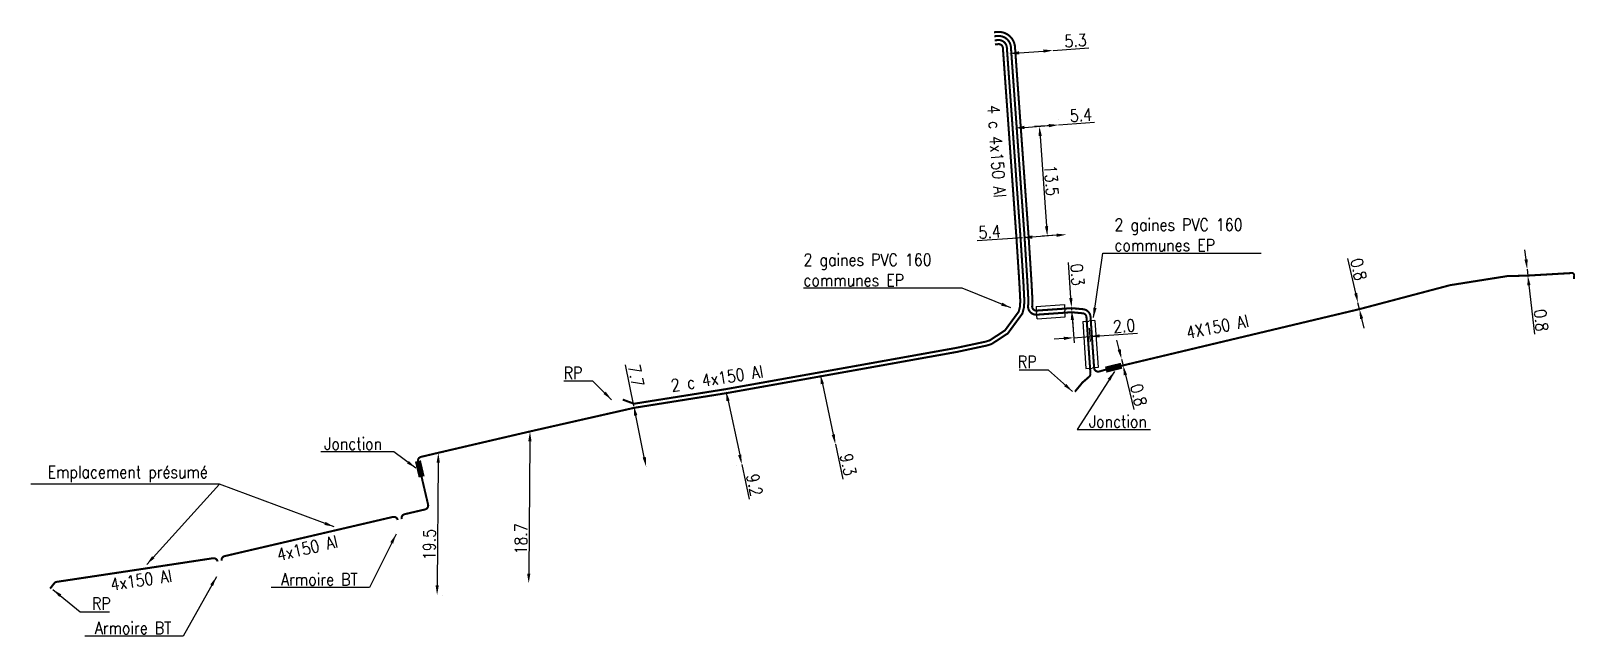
# Model space of a CAD drawing. Header units: millimetres. Extents: x 173000 to 173998, y 130000 to 131000.
# Drawn here: x 173348.3 to 173538, y 130225.3 to 130299.6 of the extents above; entities that cross this region are included whole.
import ezdxf
from ezdxf.enums import TextEntityAlignment as Align

# ---------------------------------------------------------------- set-up
doc = ezdxf.new("R2010")
doc.units = ezdxf.units.MM
doc.header["$PDMODE"] = 34
doc.linetypes.add('B_ST_Al', pattern=[2000, 1000, 1000])
doc.layers.get('0').update_dxf_attribs({"linetype": 'CONTINUOUS'})
doc.layers.get('Defpoints').update_dxf_attribs({"linetype": 'CONTINUOUS'})
for name, color, linetype in [('B_100', 3, 'CONTINUOUS'), ('B_300', 7, 'CONTINUOUS'), ('B_400', 7, 'CONTINUOUS')]:
    doc.layers.add(name, color=color, linetype=linetype)
doc.styles.add('M_ROMANS', font='ROMANS.shx', dxfattribs={"width": 0.75})
doc.styles.get("Standard").update_dxf_attribs({"font": 'romans.shx', "width": 0.85})
doc.dimstyles.get("Standard").update_dxf_attribs({"dimtxt": 1.5, "dimasz": 1.2, "dimexe": 0.625, "dimexo": 0.625, "dimgap": 0.25, "dimtad": 1, "dimdec": 1, "dimzin": 0, "dimdsep": 46, "dimtxsty": 'Standard', "dimcen": -0.5, "dimadec": 0, "dimazin": 0, "dimtfac": 1, "dimtdec": 1, "dimtmove": 0, "dimatfit": 3, "dimfxl": 1, "dimtolj": 1, "dimtzin": 0, "dimarcsym": 0})

# ---------------------------------------------------------------- blocks, each defined once
blk = doc.blocks.new('*D43')
at = {"layer": 'B_100', "color": 0, "linetype": 'Continuous', "lineweight": -2}
for p, q in [((173511.03, 130267.43), (173510.05, 130271.69)), ((173511.48, 130265.48), (173511.3, 130266.26)), ((173511.91, 130266.4), (173511.91, 130266.4)), ((173512.08, 130265.62), (173512.08, 130265.62)), ((173511.74, 130264.31), (173512.01, 130263.14))]:
    blk.add_line(p, q, dxfattribs=at)
at = {"layer": 'B_100', "color": 0, "linetype": 'Continuous'}
for points in [[(173511.22, 130267.47), (173510.83, 130267.38), (173511.3, 130266.26)], [(173511.94, 130264.35), (173511.55, 130264.26), (173511.48, 130265.48)]]:
    blk.add_solid(points, dxfattribs=at)
at = {"layer": 'Defpoints', "color": 0, "linetype": 'Continuous'}
for p in [(173511.3, 130266.26), (173511.3, 130266.26), (173511.48, 130265.48)]:
    blk.add_point(p, dxfattribs=at)
at = {"layer": 'B_100', "color": 0, "linetype": 'Continuous', "insert": (173511.38, 130270.36), "char_height": 1.5, "attachment_point": 5, "rotation": 282.9559}
blk.add_mtext('\\A1;0.8', dxfattribs=at)
blk = doc.blocks.new('*D44')
at = {"layer": 'B_100', "color": 0, "linetype": 'Continuous', "lineweight": -2}
for p, q in [((173481.97, 130260.52), (173481.69, 130261.68)), ((173482.25, 130259.35), (173482.44, 130258.57)), ((173482.72, 130257.41), (173483.75, 130253.16))]:
    blk.add_line(p, q, dxfattribs=at)
at = {"layer": 'B_100', "color": 0, "linetype": 'Continuous'}
for points in [[(173482.16, 130260.56), (173481.77, 130260.47), (173482.25, 130259.35)], [(173482.92, 130257.45), (173482.53, 130257.36), (173482.44, 130258.57)]]:
    blk.add_solid(points, dxfattribs=at)
at = {"layer": 'Defpoints', "color": 0, "linetype": 'Continuous'}
for p in [(173482.25, 130259.35), (173482.25, 130259.35), (173482.44, 130258.57)]:
    blk.add_point(p, dxfattribs=at)
at = {"layer": 'B_100', "color": 0, "linetype": 'Continuous', "insert": (173484.35, 130254.93), "char_height": 1.5, "attachment_point": 5, "rotation": 283.5997}
blk.add_mtext('\\A1;0.8', dxfattribs=at)
blk = doc.blocks.new('*D45')
at = {"layer": 'B_100', "color": 0, "linetype": 'Continuous', "lineweight": -2}
for p, q in [((173531.95, 130271.59), (173531.81, 130272.78)), ((173532.08, 130270.39), (173532.17, 130269.6)), ((173532.3, 130268.41), (173532.98, 130262.41))]:
    blk.add_line(p, q, dxfattribs=at)
at = {"layer": 'B_100', "color": 0, "linetype": 'Continuous'}
for points in [[(173532.15, 130271.61), (173531.75, 130271.56), (173532.08, 130270.39)], [(173532.5, 130268.43), (173532.11, 130268.38), (173532.17, 130269.6)]]:
    blk.add_solid(points, dxfattribs=at)
at = {"layer": 'Defpoints', "color": 0, "linetype": 'Continuous'}
for p in [(173532.08, 130270.39), (173532.08, 130270.39), (173532.17, 130269.6)]:
    blk.add_point(p, dxfattribs=at)
at = {"layer": 'B_100', "color": 0, "linetype": 'Continuous', "insert": (173533.8, 130264.1), "char_height": 1.5, "attachment_point": 5, "rotation": 276.4317}
blk.add_mtext('\\A1;0.8', dxfattribs=at)
blk = doc.blocks.new('*D57')
at = {"layer": 'B_100', "color": 0, "linetype": 'Continuous', "lineweight": -2}
for p, q in [((173398.93, 130247.83), (173398.93, 130247.83)), ((173398.3, 130246.64), (173398.17, 130231.57)), ((173398.79, 130230.36), (173398.79, 130230.36))]:
    blk.add_line(p, q, dxfattribs=at)
at = {"layer": 'B_100', "color": 0, "linetype": 'Continuous'}
for points in [[(173398.1, 130246.64), (173398.5, 130246.63), (173398.31, 130247.84)], [(173397.97, 130231.57), (173398.37, 130231.57), (173398.16, 130230.37)]]:
    blk.add_solid(points, dxfattribs=at)
at = {"layer": 'Defpoints', "color": 0, "linetype": 'Continuous'}
for p in [(173398.31, 130247.84), (173398.16, 130230.37), (173398.16, 130230.37)]:
    blk.add_point(p, dxfattribs=at)
at = {"layer": 'B_100', "color": 0, "linetype": 'Continuous', "insert": (173397.21, 130236.58), "char_height": 1.5, "attachment_point": 5, "rotation": 89.5164}
blk.add_mtext('\\A1;19.5', dxfattribs=at)
blk = doc.blocks.new('*D58')
at = {"layer": 'B_100', "color": 0, "linetype": 'Continuous', "lineweight": -2}
blk.add_line((173409.56, 130249.26), (173409.42, 130233.01), dxfattribs=at)
at = {"layer": 'B_100', "color": 0, "linetype": 'Continuous'}
for points in [[(173409.36, 130249.26), (173409.76, 130249.26), (173409.57, 130250.46)], [(173409.22, 130233.01), (173409.62, 130233.01), (173409.41, 130231.81)]]:
    blk.add_solid(points, dxfattribs=at)
at = {"layer": 'Defpoints', "color": 0, "linetype": 'Continuous'}
for p in [(173409.57, 130250.46), (173409.41, 130231.81), (173409.41, 130231.81)]:
    blk.add_point(p, dxfattribs=at)
at = {"layer": 'B_100', "color": 0, "linetype": 'Continuous', "insert": (173408.45, 130237.27), "char_height": 1.5, "attachment_point": 5, "rotation": 89.5164}
blk.add_mtext('\\A1;18.7', dxfattribs=at)
blk = doc.blocks.new('*D59')
at = {"layer": 'B_100', "color": 0, "linetype": 'Continuous', "lineweight": -2}
for p, q in [((173422.32, 130253.61), (173421.3, 130258.65)), ((173423.61, 130247.29), (173422.56, 130252.43))]:
    blk.add_line(p, q, dxfattribs=at)
at = {"layer": 'B_100', "color": 0, "linetype": 'Continuous'}
for points in [[(173422.76, 130252.47), (173422.37, 130252.39), (173422.32, 130253.61)], [(173423.8, 130247.33), (173423.41, 130247.25), (173423.85, 130246.11)]]:
    blk.add_solid(points, dxfattribs=at)
at = {"layer": 'Defpoints', "color": 0, "linetype": 'Continuous'}
for p in [(173422.32, 130253.61), (173423.85, 130246.11), (173423.85, 130246.11)]:
    blk.add_point(p, dxfattribs=at)
at = {"layer": 'B_100', "color": 0, "linetype": 'Continuous', "insert": (173422.59, 130257.3), "char_height": 1.5, "attachment_point": 5, "rotation": 281.4846}
blk.add_mtext('\\A1;7.7', dxfattribs=at)
blk = doc.blocks.new('*D60')
at = {"layer": 'B_100', "color": 0, "linetype": 'Continuous', "lineweight": -2}
for p, q in [((173433.04, 130255.27), (173433.04, 130255.27)), ((173433.9, 130254.23), (173435.34, 130247.58)), ((173434.98, 130246.28), (173434.98, 130246.28)), ((173435.59, 130246.41), (173436.51, 130242.14))]:
    blk.add_line(p, q, dxfattribs=at)
at = {"layer": 'B_100', "color": 0, "linetype": 'Continuous'}
for points in [[(173434.1, 130254.27), (173433.71, 130254.19), (173433.65, 130255.4)], [(173435.53, 130247.63), (173435.14, 130247.54), (173435.59, 130246.41)]]:
    blk.add_solid(points, dxfattribs=at)
at = {"layer": 'Defpoints', "color": 0, "linetype": 'Continuous'}
for p in [(173433.65, 130255.4), (173435.59, 130246.41), (173435.59, 130246.41)]:
    blk.add_point(p, dxfattribs=at)
at = {"layer": 'B_100', "color": 0, "linetype": 'Continuous', "insert": (173437.16, 130243.9), "char_height": 1.5, "attachment_point": 5, "rotation": 282.1789}
blk.add_mtext('\\A1;9.2', dxfattribs=at)
blk = doc.blocks.new('*D61')
at = {"layer": 'B_100', "color": 0, "linetype": 'Continuous', "lineweight": -2}
for p, q in [((173445.5, 130256.3), (173446.84, 130250.07)), ((173447.09, 130248.89), (173448.02, 130244.62))]:
    blk.add_line(p, q, dxfattribs=at)
at = {"layer": 'B_100', "color": 0, "linetype": 'Continuous'}
for points in [[(173445.69, 130256.34), (173445.3, 130256.26), (173445.24, 130257.47)], [(173447.04, 130250.11), (173446.65, 130250.02), (173447.09, 130248.89)]]:
    blk.add_solid(points, dxfattribs=at)
at = {"layer": 'Defpoints', "color": 0, "linetype": 'Continuous'}
for p in [(173445.24, 130257.47), (173447.09, 130248.89), (173447.09, 130248.89)]:
    blk.add_point(p, dxfattribs=at)
at = {"layer": 'B_100', "color": 0, "linetype": 'Continuous', "insert": (173448.66, 130246.38), "char_height": 1.5, "attachment_point": 5, "rotation": 282.1789}
blk.add_mtext('\\A1;9.3', dxfattribs=at)
blk = doc.blocks.new('*D62')
at = {"layer": 'B_100', "color": 0, "linetype": 'Continuous', "lineweight": -2}
for p, q in [((173468.42, 130297.49), (173468.42, 130297.49)), ((173469.66, 130296.95), (173472.66, 130297.17)), ((173473.85, 130297.25), (173478.24, 130297.57))]:
    blk.add_line(p, q, dxfattribs=at)
at = {"layer": 'B_100', "color": 0, "linetype": 'Continuous'}
for points in [[(173469.65, 130297.15), (173469.68, 130296.75), (173468.47, 130296.87)], [(173472.64, 130297.37), (173472.67, 130296.97), (173473.85, 130297.25)]]:
    blk.add_solid(points, dxfattribs=at)
at = {"layer": 'Defpoints', "color": 0, "linetype": 'Continuous'}
for p in [(173468.47, 130296.87), (173473.85, 130297.25), (173473.85, 130297.25)]:
    blk.add_point(p, dxfattribs=at)
at = {"layer": 'B_100', "color": 0, "linetype": 'Continuous', "insert": (173476.59, 130298.45), "char_height": 1.5, "attachment_point": 5, "rotation": 4.105}
blk.add_mtext('\\A1;5.3', dxfattribs=at)
blk = doc.blocks.new('*D63')
at = {"layer": 'B_100', "color": 0, "linetype": 'Continuous', "lineweight": -2}
for p, q in [((173469.08, 130288.34), (173469.08, 130288.34)), ((173470.32, 130287.8), (173473.31, 130288.01)), ((173474.46, 130288.72), (173474.46, 130288.72)), ((173474.51, 130288.1), (173478.93, 130288.42))]:
    blk.add_line(p, q, dxfattribs=at)
at = {"layer": 'B_100', "color": 0, "linetype": 'Continuous'}
for points in [[(173470.31, 130288), (173470.33, 130287.6), (173469.12, 130287.71)], [(173473.3, 130288.21), (173473.33, 130287.81), (173474.51, 130288.1)]]:
    blk.add_solid(points, dxfattribs=at)
at = {"layer": 'Defpoints', "color": 0, "linetype": 'Continuous'}
for p in [(173469.12, 130287.71), (173474.51, 130288.1), (173474.51, 130288.1)]:
    blk.add_point(p, dxfattribs=at)
at = {"layer": 'B_100', "color": 0, "linetype": 'Continuous', "insert": (173477.25, 130289.3), "char_height": 1.5, "attachment_point": 5, "rotation": 4.105}
blk.add_mtext('\\A1;5.4', dxfattribs=at)
blk = doc.blocks.new('*D64')
at = {"layer": 'B_100', "color": 0, "linetype": 'Continuous', "lineweight": -2}
for p, q in [((173473.89, 130288.05), (173471.54, 130287.89)), ((173472.25, 130286.73), (173473.04, 130275.66)), ((173474.85, 130274.59), (173472.51, 130274.42))]:
    blk.add_line(p, q, dxfattribs=at)
at = {"layer": 'B_100', "color": 0, "linetype": 'Continuous'}
for points in [[(173472.45, 130286.75), (173472.05, 130286.72), (173472.16, 130287.93)], [(173473.24, 130275.68), (173472.84, 130275.65), (173473.13, 130274.46)]]:
    blk.add_solid(points, dxfattribs=at)
at = {"layer": 'Defpoints', "color": 0, "linetype": 'Continuous'}
for p in [(173474.51, 130288.1), (173473.13, 130274.46), (173475.48, 130274.63)]:
    blk.add_point(p, dxfattribs=at)
at = {"layer": 'B_100', "color": 0, "linetype": 'Continuous', "insert": (173473.64, 130281.27), "char_height": 1.5, "attachment_point": 5, "rotation": 274.105}
blk.add_mtext('\\A1;13.5', dxfattribs=at)
blk = doc.blocks.new('*D65')
at = {"layer": 'B_100', "color": 0, "linetype": 'Continuous', "lineweight": -2}
for p, q in [((173470.09, 130274.25), (173464.5, 130273.85)), ((173474.28, 130274.55), (173471.29, 130274.33))]:
    blk.add_line(p, q, dxfattribs=at)
at = {"layer": 'B_100', "color": 0, "linetype": 'Continuous'}
for points in [[(173471.27, 130274.53), (173471.3, 130274.13), (173470.09, 130274.25)], [(173474.26, 130274.75), (173474.29, 130274.35), (173475.48, 130274.63)]]:
    blk.add_solid(points, dxfattribs=at)
at = {"layer": 'Defpoints', "color": 0, "linetype": 'Continuous'}
for p in [(173470.09, 130274.25), (173475.48, 130274.63), (173475.48, 130274.63)]:
    blk.add_point(p, dxfattribs=at)
at = {"layer": 'B_100', "color": 0, "linetype": 'Continuous', "insert": (173466.04, 130274.96), "char_height": 1.5, "attachment_point": 5, "rotation": 4.105}
blk.add_mtext('\\A1;5.4', dxfattribs=at)
blk = doc.blocks.new('*D66')
at = {"layer": 'B_100', "color": 0, "linetype": 'Continuous', "lineweight": -2}
for p, q in [((173476.15, 130265.03), (173476.41, 130261.35)), ((173478.29, 130263.13), (173478.4, 130261.49)), ((173475.17, 130261.89), (173473.97, 130261.8)), ((173476.36, 130261.97), (173478.36, 130262.11)), ((173479.56, 130262.19), (173484.22, 130262.52))]:
    blk.add_line(p, q, dxfattribs=at)
at = {"layer": 'B_100', "color": 0, "linetype": 'Continuous'}
for points in [[(173475.15, 130262.09), (173475.18, 130261.69), (173476.36, 130261.97)], [(173479.54, 130262.39), (173479.57, 130262), (173478.36, 130262.11)]]:
    blk.add_solid(points, dxfattribs=at)
at = {"layer": 'Defpoints', "color": 0, "linetype": 'Continuous'}
for p in [(173476.11, 130265.65), (173478.24, 130263.76), (173476.36, 130261.97)]:
    blk.add_point(p, dxfattribs=at)
at = {"layer": 'B_100', "color": 0, "linetype": 'Continuous', "insert": (173482.57, 130263.41), "char_height": 1.5, "attachment_point": 5, "rotation": 4.0073}
blk.add_mtext('\\A1;2.0', dxfattribs=at)
blk = doc.blocks.new('B_300_03')
at = {"color": 0, "linetype": 'Continuous'}
blk.add_solid([(-1, 0.375), (-1, -0.375), (1, 0.375), (1, -0.375)], dxfattribs=at)
at = {"color": 0, "linetype": 'Continuous', "style": 'M_ROMANS', "width": 0.75, "flags": 3}
for tag, p in [('DEF_LEG', (0, -4.25)), ('DEF_COUP', (0, -6.75)), ('DEF_TYPE', (0, -9.25))]:
    blk.add_attdef(tag, text='', height=1.2, dxfattribs=at).set_placement(p, align=Align.MIDDLE)
blk = doc.blocks.new('*D67')
at = {"layer": 'B_100', "color": 0, "linetype": 'Continuous', "lineweight": -2}
for p, q in [((173476.02, 130266.85), (173475.72, 130271.21)), ((173476.13, 130265.35), (173476.11, 130265.65)), ((173476.73, 130265.69), (173476.73, 130265.69)), ((173476.75, 130265.39), (173476.75, 130265.39)), ((173476.21, 130264.15), (173476.29, 130262.96))]:
    blk.add_line(p, q, dxfattribs=at)
at = {"layer": 'B_100', "color": 0, "linetype": 'Continuous'}
for points in [[(173476.22, 130266.86), (173475.82, 130266.83), (173476.11, 130265.65)], [(173476.41, 130264.17), (173476.01, 130264.14), (173476.13, 130265.35)]]:
    blk.add_solid(points, dxfattribs=at)
at = {"layer": 'Defpoints', "color": 0, "linetype": 'Continuous'}
for p in [(173476.11, 130265.65), (173476.11, 130265.65), (173476.13, 130265.35)]:
    blk.add_point(p, dxfattribs=at)
at = {"layer": 'B_100', "color": 0, "linetype": 'Continuous', "insert": (173476.82, 130269.7), "char_height": 1.5, "attachment_point": 5, "rotation": 274.0073}
blk.add_mtext('\\A1;0.3', dxfattribs=at)

msp = doc.modelspace()

# ---------------------------------------------------------------- linework, layer by layer
at = {"layer": 'B_100', "linetype": 'B_ST_Al', "flags": 128}
for points in [[(173466.59, 130299.48, 0.25, 0.25, 0), (173467.02, 130299.52, 0.25, 0.25, -0.414214), (173469.16, 130297.66, 0.25, 0.25, 0), (173469.87, 130287.77, 0.25, 0.25, 0), (173470.84, 130274.31, 0.25, 0.25, 0), (173471.19, 130268.73, 0.25, 0.25, 0), (173471.31, 130266.47, 0.25, 0.25, 0), (173471.27, 130265.83, 0.25, 0.25, 0.453956), (173471.81, 130265.3, 0.25, 0.25, 0), (173476.12, 130265.6, 0.25, 0.25, 0), (173477.53, 130265.47, 0.25, 0.25, -0.367154), (173478.44, 130264.54, 0.25, 0.25, 0), (173478.88, 130258.27, 0.25, 0.25, 0.474842), (173479.51, 130257.82, 0.25, 0.25, 0), (173480.31, 130258.05, 0.25, 0.25, 0), (173482.44, 130258.57, 0.25, 0.25, 0), (173511.48, 130265.48, 0.25, 0.25, 0), (173522.61, 130268.42, 0.25, 0.25, 0), (173529.61, 130269.53, 0.25, 0.25, 0), (173532.17, 130269.6, 0.25, 0.25, 0), (173537.53, 130269.91, 0.25, 0.25, 0), (173537.53, 130269.91, 0.25, 0.25, -0.489408), (173537.85, 130269.65, 0.25, 0.25, 0), (173537.85, 130269.17, 0, 0, 0)], [(173466.62, 130298.99, 0.25, 0.25, 0), (173467.06, 130299.02, 0.25, 0.25, -0.414214), (173468.66, 130297.63, 0.25, 0.25, 0), (173469.37, 130287.73, 0.25, 0.25, 0), (173470.34, 130274.27, 0.25, 0.25, 0), (173470.69, 130268.7, 0.25, 0.25, 0), (173470.81, 130266.47, 0.25, 0.25, 0), (173470.77, 130265.86, 0.25, 0.25, 0.453956), (173471.84, 130264.8, 0.25, 0.25, 0), (173476.11, 130265.1, 0.25, 0.25, 0), (173477.49, 130264.97, 0.25, 0.25, -0.367154), (173477.94, 130264.51, 0.25, 0.25, 0), (173478.43, 130257.57, 0.25, 0.25, -0.238209), (173478.25, 130257.16, 0.25, 0.25, 0), (173477.45, 130256.47, 0.25, 0.25, 0), (173476.52, 130255.34, 0, 0, 0)], [(173420.97, 130254.37, 0.25, 0.25, 0), (173422.22, 130253.91, 0.25, 0.25, 0.124054), (173422.46, 130253.88, 0.25, 0.25, 0), (173433.61, 130255.65, 0.25, 0.25, 0), (173450.63, 130258.69, 0.25, 0.25, 0), (173462, 130260.73, 0.25, 0.25, 0), (173465.57, 130261.49, 0.25, 0.25, 0), (173465.98, 130261.62, 0.25, 0.25, 0.073209), (173466.11, 130261.68, 0.25, 0.25, 0), (173467.93, 130262.87, 0.25, 0.25, 0), (173469.61, 130265.16, 0.25, 0.25, 0), (173469.77, 130265.77, 0.25, 0.25, 0), (173469.81, 130266.48, 0.25, 0.25, 0), (173469.7, 130268.64, 0.25, 0.25, 0), (173469.34, 130274.2, 0.25, 0.25, 0), (173468.38, 130287.66, 0.25, 0.25, 0), (173467.67, 130297.56, 0.25, 0.25, 0.414214), (173467.13, 130298.02, 0.25, 0.25, 0), (173466.69, 130297.99, 0, 0, 0)]]:
    msp.add_lwpolyline(points, format="xyseb", dxfattribs=at)
at = {"layer": 'B_100', "linetype": 'B_ST_Al', "const_width": 0.25, "flags": 128}
for points in [[(173393.81, 130239.69), (173393.8, 130239.7, -0.414214), (173394.18, 130240.3), (173396.67, 130240.88, 0.414214), (173397.05, 130241.48), (173395.82, 130246.74, -0.414233), (173396.19, 130247.34), (173398.31, 130247.84), (173409.57, 130250.46), (173422.37, 130253.36), (173433.69, 130255.16), (173450.72, 130258.2), (173462.1, 130260.24), (173465.69, 130261.01), (173466.12, 130261.14, 0.073209), (173466.39, 130261.26), (173468.28, 130262.5), (173470.07, 130264.94), (173470.26, 130265.69), (173470.31, 130266.48), (173470.2, 130268.67), (173469.84, 130274.24), (173468.87, 130287.69), (173468.16, 130297.59, 0.414214), (173467.09, 130298.52), (173466.66, 130298.49)], [(173371.68, 130234.58), (173371.68, 130234.59, -0.391259), (173372.06, 130235.15), (173392.72, 130239.96, -0.414214), (173393.32, 130239.59), (173393.32, 130239.58)], [(173350.61, 130231.16), (173351.1, 130231.79, -0.195775), (173351.42, 130231.99), (173360.66, 130233.38), (173370.62, 130234.89, -0.391867), (173371.19, 130234.5), (173371.19, 130234.5)]]:
    msp.add_lwpolyline(points, format="xyb", dxfattribs=at)
at = {"layer": 'B_400', "color": 7, "linetype": 'CONTINUOUS'}
for p, q in [((173471.77, 130265.8), (173475.24, 130266.04)), ((173471.77, 130265.8), (173471.82, 130265.05)), ((173471.88, 130264.3), (173471.82, 130265.05)), ((173475.24, 130266.04), (173475.29, 130265.29)), ((173475.34, 130264.54), (173475.29, 130265.29)), ((173471.88, 130264.3), (173475.34, 130264.54)), ((173477.48, 130263.96), (173478.22, 130264.01)), ((173477.48, 130263.96), (173477.88, 130258.2)), ((173478.97, 130264.07), (173478.22, 130264.01)), ((173478.97, 130264.07), (173479.38, 130258.3)), ((173477.88, 130258.2), (173478.63, 130258.25)), ((173479.38, 130258.3), (173478.63, 130258.25))]:
    msp.add_line(p, q, dxfattribs=at)

# ---------------------------------------------------------------- block references
at = {"layer": 'B_300'}
for p, rotation in [((173481.28, 130258.29), 13.87686050070351), ((173396.03, 130245.86), 103.118231199035)]:
    msp.add_blockref('B_300_03', p, dxfattribs=dict(at, rotation=rotation))

# ---------------------------------------------------------------- texts
at = {"layer": 'B_100', "width": 0.85}
for s, rotation, p in [('4 c 4x150 Al', 274.1051, (173466.92, 130284.85)), ('2 c 4x150 Al', 9.0066, (173432.54, 130256.97)), ('4x150 Al', 13.1162, (173382.2, 130236.13)), ('4x150 Al', 8.5896, (173361.79, 130232.21))]:
    msp.add_text(s, height=1.5, rotation=rotation, dxfattribs=at).set_placement(p, align=Align.MIDDLE)
at = {"layer": 'B_100', "linetype": 'B_ST_Al', "insert": (173490.06, 130263.29), "char_height": 1.5, "attachment_point": 1, "rotation": 11.3066}
msp.add_mtext('4X150 Al', dxfattribs=at)
at = {"layer": 'B_100', "char_height": 1.5}
for s, insert, attachment_point in [('RP', (173471.81, 130259), 6), ('RP', (173413.72, 130257.64), 4), ('Emplacement présumé', (173369.99, 130245.24), 6), ('Armoire BT', (173388.39, 130232.29), 6), ('RP', (173355.77, 130229.32), 4), ('Armoire BT', (173365.5, 130226.33), 6)]:
    msp.add_mtext(s, dxfattribs=dict(at, insert=insert, attachment_point=attachment_point))
at = {"layer": 'B_300', "char_height": 1.5}
for insert, attachment_point in [((173478.26, 130251.68), 4), ((173391.4, 130248.95), 6)]:
    msp.add_mtext('Jonction', dxfattribs=dict(at, insert=insert, attachment_point=attachment_point))
at = {"layer": 'B_400', "char_height": 1.5, "attachment_point": 4}
for insert in [(173481.39, 130274.59), (173443.18, 130270.29)]:
    msp.add_mtext('2 gaines PVC 160\\Pcommunes EP', dxfattribs=dict(at, insert=insert))

# ---------------------------------------------------------------- dimensions: what is measured, and where the dimension line sits
at = {"layer": 'B_100', "linetype": 'Continuous'}
for base, p1, p2, angle, text, picture, middle in [((173473.85, 130297.25), (173468.47, 130296.87), (173473.85, 130297.25), 184.105, '5.3', '*D62', (173476.66, 130297.45)), ((173447.09, 130248.89), (173445.24, 130257.47), (173447.09, 130248.89), 102.1789, '9.3', '*D61', (173447.68, 130246.17)), ((173409.41, 130231.81), (173409.57, 130250.46), (173409.41, 130231.81), 89.5164, '18.7', '*D58', (173409.45, 130237.26)), ((173398.16, 130230.37), (173398.31, 130247.84), (173398.16, 130230.37), 89.5164, '19.5', '*D57', (173398.21, 130236.57))]:
    dim = msp.add_linear_dim(base=base, p1=p1, p2=p2, angle=angle, text=text, dimstyle='Standard', dxfattribs=at)
    dim.commit()
    dim.dimension.update_dxf_attribs({"geometry": picture, "text_midpoint": middle, "dimtype": 160})
for base, p1, p2, angle, picture, middle, dimtype in [((173474.51, 130288.1), (173469.12, 130287.71), (173474.51, 130288.1), 184.105, '*D63', (173477.32, 130288.3), 160), ((173473.13, 130274.46), (173474.51, 130288.1), (173475.48, 130274.63), 94.105, '*D64', (173472.65, 130281.2), 160), ((173475.48, 130274.63), (173470.09, 130274.25), (173475.48, 130274.63), 184.105, '*D65', (173466.11, 130273.96), 160), ((173532.08, 130270.39), (173532.17, 130269.6), (173532.08, 130270.39), 96.4317, '*D45', (173532.8, 130263.99), 161), ((173476.11, 130265.65), (173476.13, 130265.35), (173476.11, 130265.65), 274.0073, '*D67', (173475.83, 130269.63), 160), ((173511.3, 130266.26), (173511.48, 130265.48), (173511.3, 130266.26), 102.9559, '*D43', (173510.4, 130270.14), 161), ((173476.36, 130261.97), (173478.24, 130263.76), (173476.11, 130265.65), 4.0073, '*D66', (173482.64, 130262.41), 160), ((173482.25, 130259.35), (173482.44, 130258.57), (173482.25, 130259.35), 103.5997, '*D44', (173483.38, 130254.7), 161), ((173423.8453, 130246.1117), (173422.3222, 130253.6085), (173423.8453, 130246.1117), 101.4846, '*D59', (173421.6136, 130257.096), 160), ((173435.59, 130246.41), (173433.65, 130255.4), (173435.59, 130246.41), 102.1789, '*D60', (173436.18, 130243.69), 160)]:
    dim = msp.add_linear_dim(base=base, p1=p1, p2=p2, angle=angle, dimstyle='Standard', dxfattribs=at)
    dim.commit()
    dim.dimension.update_dxf_attribs({"geometry": picture, "text_midpoint": middle, "dimtype": dimtype})

# ---------------------------------------------------------------- leaders
at = {"layer": 'B_100', "annotation_type": 0, "has_hookline": 1}
for points, hookline_direction, text_width in [([(173476.22, 130255.37), (173473.26, 130258), (173472.06, 130258)], 1, 2.12), ([(173419.59, 130254.36), (173417.29, 130256.64), (173416.09, 130256.64)], 1, 2.12), ([(173385.51, 130238.75), (173371.44, 130243.99), (173370.24, 130243.99)], 1, 21.74), ([(173393.12, 130237.85), (173389.84, 130231.29), (173388.64, 130231.29)], 1, 10.62), ([(173371.05, 130232.62), (173366.95, 130225.33), (173365.75, 130225.33)], 1, 10.62), ([(173350.94, 130231.05), (173354.32, 130228.32), (173355.52, 130228.32)], 0, 2.12)]:
    msp.add_leader(points, dimstyle='Standard', dxfattribs=dict(at, hookline_direction=hookline_direction, text_width=text_width))
at = {"layer": 'B_100'}
msp.add_leader([(173362.48, 130234.13), (173371.44, 130243.99)], dimstyle='Standard', dxfattribs=at)
at = {"layer": 'B_300', "annotation_type": 0, "has_hookline": 1, "text_width": 7.53}
for points, hookline_direction in [([(173481.37, 130257.83), (173476.81, 130250.68), (173478.01, 130250.68)], 0), ([(173395.55, 130245.97), (173392.85, 130247.95), (173391.65, 130247.95)], 1)]:
    msp.add_leader(points, dimstyle='Standard', dxfattribs=dict(at, hookline_direction=hookline_direction))
at = {"layer": 'B_400', "annotation_type": 0, "has_hookline": 1, "text_width": 18.03}
for points, hookline_direction in [([(173478.82, 130264.45), (173479.94, 130272.34), (173481.14, 130272.34)], 0), ([(173468.64, 130265.65), (173462.66, 130268.04), (173461.46, 130268.04)], 1)]:
    msp.add_leader(points, dimstyle='Standard', dxfattribs=dict(at, hookline_direction=hookline_direction))

doc.saveas('drawing.dxf')
